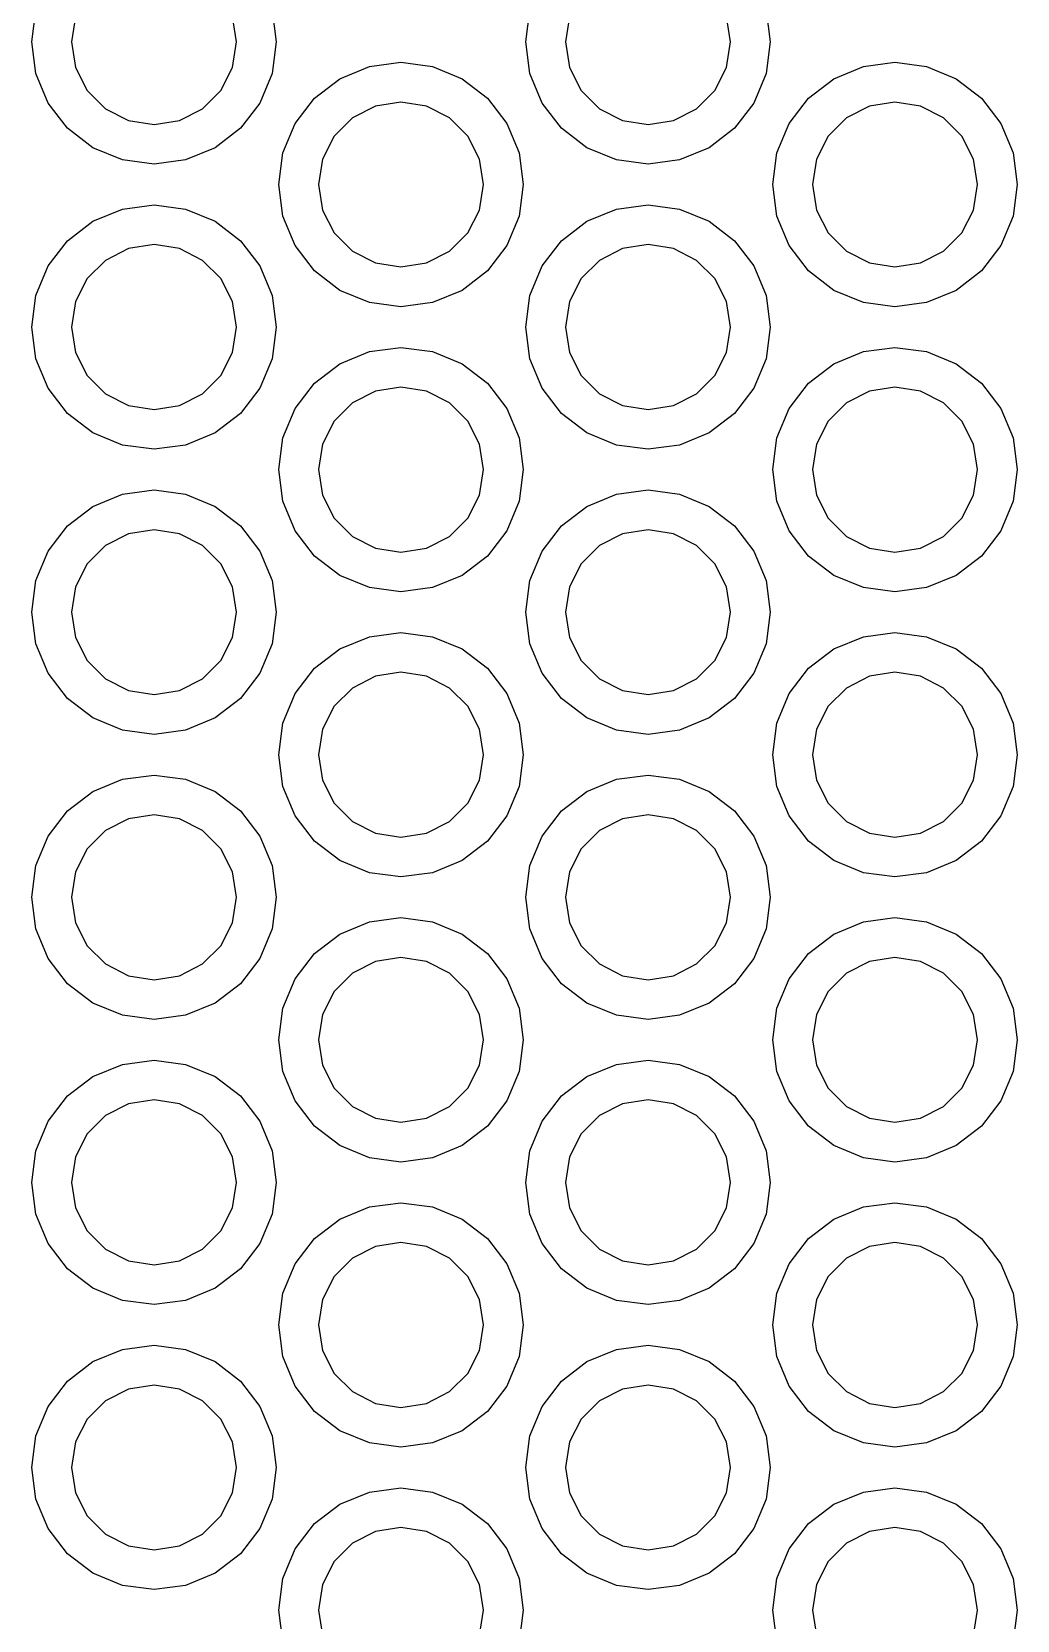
# Model space of a CAD drawing. Extents: x 0 to 6.5, y -7.51 to 0.
# Drawn here: x 1.5557 to 1.7461, y -4.5264 to -4.2193 of the extents above; entities that cross this region are included whole.
import ezdxf

# ---------------------------------------------------------------- set-up
doc = ezdxf.new("R2010")
doc.units = 0
doc.header["$MEASUREMENT"] = 0
doc.layers.add('BLACK', color=7, linetype='CONTINUOUS')

msp = doc.modelspace()

# ---------------------------------------------------------------- linework, layer by layer
at = {"layer": 'BLACK', "linetype": 'CONTINUOUS'}
for p, q in [((1.5557, -4.22128), (1.5565, -4.21517)), ((1.60214, -4.21517), (1.60294, -4.22128)), ((1.65117, -4.22128), (1.65197, -4.21517)), ((1.69761, -4.21517), (1.69841, -4.22128)), ((1.56416, -4.21635), (1.56338, -4.22128)), ((1.59527, -4.22128), (1.59449, -4.21635)), ((1.65962, -4.21635), (1.65884, -4.22128)), ((1.69073, -4.22128), (1.68995, -4.21635)), ((1.5565, -4.22739), (1.5557, -4.22128)), ((1.56338, -4.22128), (1.56416, -4.22621)), ((1.59449, -4.22621), (1.59527, -4.22128)), ((1.60294, -4.22128), (1.60214, -4.22739)), ((1.65197, -4.22739), (1.65117, -4.22128)), ((1.65884, -4.22128), (1.65962, -4.22621)), ((1.68995, -4.22621), (1.69073, -4.22128)), ((1.69841, -4.22128), (1.69761, -4.22739)), ((1.62094, -4.22602), (1.62705, -4.22522)), ((1.62705, -4.22522), (1.63317, -4.22602)), ((1.71641, -4.22602), (1.72252, -4.22522)), ((1.72252, -4.22522), (1.72864, -4.22602)), ((1.55886, -4.23309), (1.5565, -4.22739)), ((1.56416, -4.22621), (1.56642, -4.23065)), ((1.59222, -4.23065), (1.59449, -4.22621)), ((1.60214, -4.22739), (1.59978, -4.23309)), ((1.61035, -4.23214), (1.61524, -4.22838)), ((1.61524, -4.22838), (1.62094, -4.22602)), ((1.63317, -4.22602), (1.63887, -4.22838)), ((1.63887, -4.22838), (1.64376, -4.23214)), ((1.65433, -4.23309), (1.65197, -4.22739)), ((1.65962, -4.22621), (1.66189, -4.23065)), ((1.68769, -4.23065), (1.68995, -4.22621)), ((1.69761, -4.22739), (1.69525, -4.23309)), ((1.70582, -4.23214), (1.71071, -4.22838)), ((1.71071, -4.22838), (1.71641, -4.22602)), ((1.72864, -4.22602), (1.73433, -4.22838)), ((1.73433, -4.22838), (1.73923, -4.23214)), ((1.56642, -4.23065), (1.56995, -4.23418)), ((1.58869, -4.23418), (1.59222, -4.23065)), ((1.66189, -4.23065), (1.66542, -4.23418)), ((1.68416, -4.23418), (1.68769, -4.23065)), ((1.56262, -4.23798), (1.55886, -4.23309)), ((1.56995, -4.23418), (1.57439, -4.23644)), ((1.58425, -4.23644), (1.58869, -4.23418)), ((1.59978, -4.23309), (1.59602, -4.23798)), ((1.6066, -4.23703), (1.61035, -4.23214)), ((1.62213, -4.23368), (1.61768, -4.23594)), ((1.62705, -4.2329), (1.62213, -4.23368)), ((1.63198, -4.23368), (1.62705, -4.2329)), ((1.63643, -4.23594), (1.63198, -4.23368)), ((1.64376, -4.23214), (1.64751, -4.23703)), ((1.65809, -4.23798), (1.65433, -4.23309)), ((1.66542, -4.23418), (1.66986, -4.23644)), ((1.67972, -4.23644), (1.68416, -4.23418)), ((1.69525, -4.23309), (1.69149, -4.23798)), ((1.70206, -4.23703), (1.70582, -4.23214)), ((1.7176, -4.23368), (1.71315, -4.23594)), ((1.72252, -4.2329), (1.7176, -4.23368)), ((1.72745, -4.23368), (1.72252, -4.2329)), ((1.73189, -4.23594), (1.72745, -4.23368)), ((1.73923, -4.23214), (1.74298, -4.23703)), ((1.57439, -4.23644), (1.57932, -4.23722)), ((1.57932, -4.23722), (1.58425, -4.23644)), ((1.60424, -4.24273), (1.6066, -4.23703)), ((1.61768, -4.23594), (1.61416, -4.23947)), ((1.63995, -4.23947), (1.63643, -4.23594)), ((1.64751, -4.23703), (1.64987, -4.24273)), ((1.66986, -4.23644), (1.67479, -4.23722)), ((1.67479, -4.23722), (1.67972, -4.23644)), ((1.69971, -4.24273), (1.70206, -4.23703)), ((1.71315, -4.23594), (1.70962, -4.23947)), ((1.73542, -4.23947), (1.73189, -4.23594)), ((1.74298, -4.23703), (1.74534, -4.24273)), ((1.56751, -4.24174), (1.56262, -4.23798)), ((1.59602, -4.23798), (1.59113, -4.24174)), ((1.61416, -4.23947), (1.61189, -4.24391)), ((1.64222, -4.24391), (1.63995, -4.23947)), ((1.66298, -4.24174), (1.65809, -4.23798)), ((1.69149, -4.23798), (1.6866, -4.24174)), ((1.70962, -4.23947), (1.70736, -4.24391)), ((1.73769, -4.24391), (1.73542, -4.23947)), ((1.57321, -4.2441), (1.56751, -4.24174)), ((1.59113, -4.24174), (1.58543, -4.2441)), ((1.60343, -4.24884), (1.60424, -4.24273)), ((1.61189, -4.24391), (1.61111, -4.24884)), ((1.643, -4.24884), (1.64222, -4.24391)), ((1.64987, -4.24273), (1.65068, -4.24884)), ((1.66867, -4.2441), (1.66298, -4.24174)), ((1.6866, -4.24174), (1.6809, -4.2441)), ((1.6989, -4.24884), (1.69971, -4.24273)), ((1.70736, -4.24391), (1.70658, -4.24884)), ((1.73847, -4.24884), (1.73769, -4.24391)), ((1.74534, -4.24273), (1.74614, -4.24884)), ((1.57932, -4.2449), (1.57321, -4.2441)), ((1.58543, -4.2441), (1.57932, -4.2449)), ((1.67479, -4.2449), (1.66867, -4.2441)), ((1.6809, -4.2441), (1.67479, -4.2449)), ((1.60424, -4.25495), (1.60343, -4.24884)), ((1.61111, -4.24884), (1.61189, -4.25377)), ((1.64222, -4.25377), (1.643, -4.24884)), ((1.65068, -4.24884), (1.64987, -4.25495)), ((1.69971, -4.25495), (1.6989, -4.24884)), ((1.70658, -4.24884), (1.70736, -4.25377)), ((1.73769, -4.25377), (1.73847, -4.24884)), ((1.74614, -4.24884), (1.74534, -4.25495)), ((1.57321, -4.25358), (1.57932, -4.25278)), ((1.57932, -4.25278), (1.58543, -4.25358)), ((1.66867, -4.25358), (1.67479, -4.25278)), ((1.67479, -4.25278), (1.6809, -4.25358)), ((1.56262, -4.2597), (1.56751, -4.25594)), ((1.56751, -4.25594), (1.57321, -4.25358)), ((1.58543, -4.25358), (1.59113, -4.25594)), ((1.59113, -4.25594), (1.59602, -4.2597)), ((1.6066, -4.26065), (1.60424, -4.25495)), ((1.61189, -4.25377), (1.61416, -4.25821)), ((1.63995, -4.25821), (1.64222, -4.25377)), ((1.64987, -4.25495), (1.64751, -4.26065)), ((1.65809, -4.2597), (1.66298, -4.25594)), ((1.66298, -4.25594), (1.66867, -4.25358)), ((1.6809, -4.25358), (1.6866, -4.25594)), ((1.6866, -4.25594), (1.69149, -4.2597)), ((1.70206, -4.26065), (1.69971, -4.25495)), ((1.70736, -4.25377), (1.70962, -4.25821)), ((1.73542, -4.25821), (1.73769, -4.25377)), ((1.74534, -4.25495), (1.74298, -4.26065)), ((1.61416, -4.25821), (1.61768, -4.26174)), ((1.63643, -4.26174), (1.63995, -4.25821)), ((1.70962, -4.25821), (1.71315, -4.26174)), ((1.73189, -4.26174), (1.73542, -4.25821)), ((1.55886, -4.26459), (1.56262, -4.2597)), ((1.57439, -4.26123), (1.56995, -4.2635)), ((1.57932, -4.26045), (1.57439, -4.26123)), ((1.58425, -4.26123), (1.57932, -4.26045)), ((1.58869, -4.2635), (1.58425, -4.26123)), ((1.59602, -4.2597), (1.59978, -4.26459)), ((1.61035, -4.26554), (1.6066, -4.26065)), ((1.61768, -4.26174), (1.62213, -4.264)), ((1.63198, -4.264), (1.63643, -4.26174)), ((1.64751, -4.26065), (1.64376, -4.26554)), ((1.65433, -4.26459), (1.65809, -4.2597)), ((1.66986, -4.26123), (1.66542, -4.2635)), ((1.67479, -4.26045), (1.66986, -4.26123)), ((1.67972, -4.26123), (1.67479, -4.26045)), ((1.68416, -4.2635), (1.67972, -4.26123)), ((1.69149, -4.2597), (1.69525, -4.26459)), ((1.70582, -4.26554), (1.70206, -4.26065)), ((1.71315, -4.26174), (1.7176, -4.264)), ((1.72745, -4.264), (1.73189, -4.26174)), ((1.74298, -4.26065), (1.73923, -4.26554)), ((1.5565, -4.27028), (1.55886, -4.26459)), ((1.56995, -4.2635), (1.56642, -4.26703)), ((1.59222, -4.26703), (1.58869, -4.2635)), ((1.59978, -4.26459), (1.60214, -4.27028)), ((1.62213, -4.264), (1.62705, -4.26478)), ((1.62705, -4.26478), (1.63198, -4.264)), ((1.65197, -4.27028), (1.65433, -4.26459)), ((1.66542, -4.2635), (1.66189, -4.26703)), ((1.68769, -4.26703), (1.68416, -4.2635)), ((1.69525, -4.26459), (1.69761, -4.27028)), ((1.7176, -4.264), (1.72252, -4.26478)), ((1.72252, -4.26478), (1.72745, -4.264)), ((1.56642, -4.26703), (1.56416, -4.27147)), ((1.59449, -4.27147), (1.59222, -4.26703)), ((1.61524, -4.2693), (1.61035, -4.26554)), ((1.64376, -4.26554), (1.63887, -4.2693)), ((1.66189, -4.26703), (1.65962, -4.27147)), ((1.68995, -4.27147), (1.68769, -4.26703)), ((1.71071, -4.2693), (1.70582, -4.26554)), ((1.73923, -4.26554), (1.73433, -4.2693)), ((1.5557, -4.2764), (1.5565, -4.27028)), ((1.56416, -4.27147), (1.56338, -4.2764)), ((1.59527, -4.2764), (1.59449, -4.27147)), ((1.60214, -4.27028), (1.60294, -4.2764)), ((1.62094, -4.27166), (1.61524, -4.2693)), ((1.63887, -4.2693), (1.63317, -4.27166)), ((1.65117, -4.2764), (1.65197, -4.27028)), ((1.65962, -4.27147), (1.65884, -4.2764)), ((1.69073, -4.2764), (1.68995, -4.27147)), ((1.69761, -4.27028), (1.69841, -4.2764)), ((1.71641, -4.27166), (1.71071, -4.2693)), ((1.73433, -4.2693), (1.72864, -4.27166)), ((1.62705, -4.27246), (1.62094, -4.27166)), ((1.63317, -4.27166), (1.62705, -4.27246)), ((1.72252, -4.27246), (1.71641, -4.27166)), ((1.72864, -4.27166), (1.72252, -4.27246)), ((1.5565, -4.28251), (1.5557, -4.2764)), ((1.56338, -4.2764), (1.56416, -4.28133)), ((1.59449, -4.28133), (1.59527, -4.2764)), ((1.60294, -4.2764), (1.60214, -4.28251)), ((1.65197, -4.28251), (1.65117, -4.2764)), ((1.65884, -4.2764), (1.65962, -4.28133)), ((1.68995, -4.28133), (1.69073, -4.2764)), ((1.69841, -4.2764), (1.69761, -4.28251)), ((1.62094, -4.28114), (1.62705, -4.28034)), ((1.62705, -4.28034), (1.63317, -4.28114)), ((1.71641, -4.28114), (1.72252, -4.28034)), ((1.72252, -4.28034), (1.72864, -4.28114)), ((1.55886, -4.28821), (1.5565, -4.28251)), ((1.56416, -4.28133), (1.56642, -4.28577)), ((1.59222, -4.28577), (1.59449, -4.28133)), ((1.60214, -4.28251), (1.59978, -4.28821)), ((1.61035, -4.28725), (1.61524, -4.2835)), ((1.61524, -4.2835), (1.62094, -4.28114)), ((1.63317, -4.28114), (1.63887, -4.2835)), ((1.63887, -4.2835), (1.64376, -4.28725)), ((1.65433, -4.28821), (1.65197, -4.28251)), ((1.65962, -4.28133), (1.66189, -4.28577)), ((1.68769, -4.28577), (1.68995, -4.28133)), ((1.69761, -4.28251), (1.69525, -4.28821)), ((1.70582, -4.28725), (1.71071, -4.2835)), ((1.71071, -4.2835), (1.71641, -4.28114)), ((1.72864, -4.28114), (1.73433, -4.2835)), ((1.73433, -4.2835), (1.73923, -4.28725)), ((1.56642, -4.28577), (1.56995, -4.2893)), ((1.58869, -4.2893), (1.59222, -4.28577)), ((1.66189, -4.28577), (1.66542, -4.2893)), ((1.68416, -4.2893), (1.68769, -4.28577)), ((1.56262, -4.2931), (1.55886, -4.28821)), ((1.56995, -4.2893), (1.57439, -4.29156)), ((1.58425, -4.29156), (1.58869, -4.2893)), ((1.59978, -4.28821), (1.59602, -4.2931)), ((1.6066, -4.29215), (1.61035, -4.28725)), ((1.62213, -4.28879), (1.61768, -4.29106)), ((1.62705, -4.28801), (1.62213, -4.28879)), ((1.63198, -4.28879), (1.62705, -4.28801)), ((1.63643, -4.29106), (1.63198, -4.28879)), ((1.64376, -4.28725), (1.64751, -4.29215)), ((1.65809, -4.2931), (1.65433, -4.28821)), ((1.66542, -4.2893), (1.66986, -4.29156)), ((1.67972, -4.29156), (1.68416, -4.2893)), ((1.69525, -4.28821), (1.69149, -4.2931)), ((1.70206, -4.29215), (1.70582, -4.28725)), ((1.7176, -4.28879), (1.71315, -4.29106)), ((1.72252, -4.28801), (1.7176, -4.28879)), ((1.72745, -4.28879), (1.72252, -4.28801)), ((1.73189, -4.29106), (1.72745, -4.28879)), ((1.73923, -4.28725), (1.74298, -4.29215)), ((1.57439, -4.29156), (1.57932, -4.29234)), ((1.57932, -4.29234), (1.58425, -4.29156)), ((1.60424, -4.29784), (1.6066, -4.29215)), ((1.61768, -4.29106), (1.61416, -4.29459)), ((1.63995, -4.29459), (1.63643, -4.29106)), ((1.64751, -4.29215), (1.64987, -4.29784)), ((1.66986, -4.29156), (1.67479, -4.29234)), ((1.67479, -4.29234), (1.67972, -4.29156)), ((1.69971, -4.29784), (1.70206, -4.29215)), ((1.71315, -4.29106), (1.70962, -4.29459)), ((1.73542, -4.29459), (1.73189, -4.29106)), ((1.74298, -4.29215), (1.74534, -4.29784)), ((1.56751, -4.29686), (1.56262, -4.2931)), ((1.59602, -4.2931), (1.59113, -4.29686)), ((1.61416, -4.29459), (1.61189, -4.29903)), ((1.64222, -4.29903), (1.63995, -4.29459)), ((1.66298, -4.29686), (1.65809, -4.2931)), ((1.69149, -4.2931), (1.6866, -4.29686)), ((1.70962, -4.29459), (1.70736, -4.29903)), ((1.73769, -4.29903), (1.73542, -4.29459)), ((1.57321, -4.29922), (1.56751, -4.29686)), ((1.59113, -4.29686), (1.58543, -4.29922)), ((1.60343, -4.30396), (1.60424, -4.29784)), ((1.61189, -4.29903), (1.61111, -4.30396)), ((1.643, -4.30396), (1.64222, -4.29903)), ((1.64987, -4.29784), (1.65068, -4.30396)), ((1.66867, -4.29922), (1.66298, -4.29686)), ((1.6866, -4.29686), (1.6809, -4.29922)), ((1.6989, -4.30396), (1.69971, -4.29784)), ((1.70736, -4.29903), (1.70658, -4.30396)), ((1.73847, -4.30396), (1.73769, -4.29903)), ((1.74534, -4.29784), (1.74614, -4.30396)), ((1.57932, -4.30002), (1.57321, -4.29922)), ((1.58543, -4.29922), (1.57932, -4.30002)), ((1.67479, -4.30002), (1.66867, -4.29922)), ((1.6809, -4.29922), (1.67479, -4.30002)), ((1.60424, -4.31007), (1.60343, -4.30396)), ((1.61111, -4.30396), (1.61189, -4.30888)), ((1.64222, -4.30888), (1.643, -4.30396)), ((1.65068, -4.30396), (1.64987, -4.31007)), ((1.69971, -4.31007), (1.6989, -4.30396)), ((1.70658, -4.30396), (1.70736, -4.30888)), ((1.73769, -4.30888), (1.73847, -4.30396)), ((1.74614, -4.30396), (1.74534, -4.31007)), ((1.57321, -4.3087), (1.57932, -4.30789)), ((1.57932, -4.30789), (1.58543, -4.3087)), ((1.66867, -4.3087), (1.67479, -4.30789)), ((1.67479, -4.30789), (1.6809, -4.3087)), ((1.56262, -4.31481), (1.56751, -4.31106)), ((1.56751, -4.31106), (1.57321, -4.3087)), ((1.58543, -4.3087), (1.59113, -4.31106)), ((1.59113, -4.31106), (1.59602, -4.31481)), ((1.6066, -4.31577), (1.60424, -4.31007)), ((1.61189, -4.30888), (1.61416, -4.31333)), ((1.63995, -4.31333), (1.64222, -4.30888)), ((1.64987, -4.31007), (1.64751, -4.31577)), ((1.65809, -4.31481), (1.66298, -4.31106)), ((1.66298, -4.31106), (1.66867, -4.3087)), ((1.6809, -4.3087), (1.6866, -4.31106)), ((1.6866, -4.31106), (1.69149, -4.31481)), ((1.70206, -4.31577), (1.69971, -4.31007)), ((1.70736, -4.30888), (1.70962, -4.31333)), ((1.73542, -4.31333), (1.73769, -4.30888)), ((1.74534, -4.31007), (1.74298, -4.31577)), ((1.61416, -4.31333), (1.61768, -4.31686)), ((1.63643, -4.31686), (1.63995, -4.31333)), ((1.70962, -4.31333), (1.71315, -4.31686)), ((1.73189, -4.31686), (1.73542, -4.31333)), ((1.55886, -4.31971), (1.56262, -4.31481)), ((1.57439, -4.31635), (1.56995, -4.31862)), ((1.57932, -4.31557), (1.57439, -4.31635)), ((1.58425, -4.31635), (1.57932, -4.31557)), ((1.58869, -4.31862), (1.58425, -4.31635)), ((1.59602, -4.31481), (1.59978, -4.31971)), ((1.61035, -4.32066), (1.6066, -4.31577)), ((1.61768, -4.31686), (1.62213, -4.31912)), ((1.63198, -4.31912), (1.63643, -4.31686)), ((1.64751, -4.31577), (1.64376, -4.32066)), ((1.65433, -4.31971), (1.65809, -4.31481)), ((1.66986, -4.31635), (1.66542, -4.31862)), ((1.67479, -4.31557), (1.66986, -4.31635)), ((1.67972, -4.31635), (1.67479, -4.31557)), ((1.68416, -4.31862), (1.67972, -4.31635)), ((1.69149, -4.31481), (1.69525, -4.31971)), ((1.70582, -4.32066), (1.70206, -4.31577)), ((1.71315, -4.31686), (1.7176, -4.31912)), ((1.72745, -4.31912), (1.73189, -4.31686)), ((1.74298, -4.31577), (1.73923, -4.32066)), ((1.5565, -4.3254), (1.55886, -4.31971)), ((1.56995, -4.31862), (1.56642, -4.32215)), ((1.59222, -4.32215), (1.58869, -4.31862)), ((1.59978, -4.31971), (1.60214, -4.3254)), ((1.61524, -4.32442), (1.61035, -4.32066)), ((1.62213, -4.31912), (1.62705, -4.3199)), ((1.62705, -4.3199), (1.63198, -4.31912)), ((1.64376, -4.32066), (1.63887, -4.32442)), ((1.65197, -4.3254), (1.65433, -4.31971)), ((1.66542, -4.31862), (1.66189, -4.32215)), ((1.68769, -4.32215), (1.68416, -4.31862)), ((1.69525, -4.31971), (1.69761, -4.3254)), ((1.71071, -4.32442), (1.70582, -4.32066)), ((1.7176, -4.31912), (1.72252, -4.3199)), ((1.72252, -4.3199), (1.72745, -4.31912)), ((1.73923, -4.32066), (1.73433, -4.32442)), ((1.56642, -4.32215), (1.56416, -4.32659)), ((1.59449, -4.32659), (1.59222, -4.32215)), ((1.66189, -4.32215), (1.65962, -4.32659)), ((1.68995, -4.32659), (1.68769, -4.32215)), ((1.5557, -4.33152), (1.5565, -4.3254)), ((1.56416, -4.32659), (1.56338, -4.33152)), ((1.59527, -4.33152), (1.59449, -4.32659)), ((1.60214, -4.3254), (1.60294, -4.33152)), ((1.62094, -4.32677), (1.61524, -4.32442)), ((1.62705, -4.32758), (1.62094, -4.32677)), ((1.63317, -4.32677), (1.62705, -4.32758)), ((1.63887, -4.32442), (1.63317, -4.32677)), ((1.65117, -4.33152), (1.65197, -4.3254)), ((1.65962, -4.32659), (1.65884, -4.33152)), ((1.69073, -4.33152), (1.68995, -4.32659)), ((1.69761, -4.3254), (1.69841, -4.33152)), ((1.71641, -4.32677), (1.71071, -4.32442)), ((1.72252, -4.32758), (1.71641, -4.32677)), ((1.72864, -4.32677), (1.72252, -4.32758)), ((1.73433, -4.32442), (1.72864, -4.32677)), ((1.5565, -4.33763), (1.5557, -4.33152)), ((1.56338, -4.33152), (1.56416, -4.33644)), ((1.59449, -4.33644), (1.59527, -4.33152)), ((1.60294, -4.33152), (1.60214, -4.33763)), ((1.65197, -4.33763), (1.65117, -4.33152)), ((1.65884, -4.33152), (1.65962, -4.33644)), ((1.68995, -4.33644), (1.69073, -4.33152)), ((1.69841, -4.33152), (1.69761, -4.33763)), ((1.62094, -4.33626), (1.62705, -4.33545)), ((1.62705, -4.33545), (1.63317, -4.33626)), ((1.71641, -4.33626), (1.72252, -4.33545)), ((1.72252, -4.33545), (1.72864, -4.33626)), ((1.55886, -4.34333), (1.5565, -4.33763)), ((1.56416, -4.33644), (1.56642, -4.34089)), ((1.59222, -4.34089), (1.59449, -4.33644)), ((1.60214, -4.33763), (1.59978, -4.34333)), ((1.61035, -4.34237), (1.61524, -4.33862)), ((1.61524, -4.33862), (1.62094, -4.33626)), ((1.63317, -4.33626), (1.63887, -4.33862)), ((1.63887, -4.33862), (1.64376, -4.34237)), ((1.65433, -4.34333), (1.65197, -4.33763)), ((1.65962, -4.33644), (1.66189, -4.34089)), ((1.68769, -4.34089), (1.68995, -4.33644)), ((1.69761, -4.33763), (1.69525, -4.34333)), ((1.70582, -4.34237), (1.71071, -4.33862)), ((1.71071, -4.33862), (1.71641, -4.33626)), ((1.72864, -4.33626), (1.73433, -4.33862)), ((1.73433, -4.33862), (1.73923, -4.34237)), ((1.56642, -4.34089), (1.56995, -4.34442)), ((1.58869, -4.34442), (1.59222, -4.34089)), ((1.66189, -4.34089), (1.66542, -4.34442)), ((1.68416, -4.34442), (1.68769, -4.34089)), ((1.56262, -4.34822), (1.55886, -4.34333)), ((1.56995, -4.34442), (1.57439, -4.34668)), ((1.58425, -4.34668), (1.58869, -4.34442)), ((1.59978, -4.34333), (1.59602, -4.34822)), ((1.6066, -4.34726), (1.61035, -4.34237)), ((1.62213, -4.34391), (1.61768, -4.34618)), ((1.62705, -4.34313), (1.62213, -4.34391)), ((1.63198, -4.34391), (1.62705, -4.34313)), ((1.63643, -4.34618), (1.63198, -4.34391)), ((1.64376, -4.34237), (1.64751, -4.34726)), ((1.65809, -4.34822), (1.65433, -4.34333)), ((1.66542, -4.34442), (1.66986, -4.34668)), ((1.67972, -4.34668), (1.68416, -4.34442)), ((1.69525, -4.34333), (1.69149, -4.34822)), ((1.70206, -4.34726), (1.70582, -4.34237)), ((1.7176, -4.34391), (1.71315, -4.34618)), ((1.72252, -4.34313), (1.7176, -4.34391)), ((1.72745, -4.34391), (1.72252, -4.34313)), ((1.73189, -4.34618), (1.72745, -4.34391)), ((1.73923, -4.34237), (1.74298, -4.34726)), ((1.56751, -4.35197), (1.56262, -4.34822)), ((1.57439, -4.34668), (1.57932, -4.34746)), ((1.57932, -4.34746), (1.58425, -4.34668)), ((1.59602, -4.34822), (1.59113, -4.35197)), ((1.60424, -4.35296), (1.6066, -4.34726)), ((1.61768, -4.34618), (1.61416, -4.3497)), ((1.63995, -4.3497), (1.63643, -4.34618)), ((1.64751, -4.34726), (1.64987, -4.35296)), ((1.66298, -4.35197), (1.65809, -4.34822)), ((1.66986, -4.34668), (1.67479, -4.34746)), ((1.67479, -4.34746), (1.67972, -4.34668)), ((1.69149, -4.34822), (1.6866, -4.35197)), ((1.69971, -4.35296), (1.70206, -4.34726)), ((1.71315, -4.34618), (1.70962, -4.3497)), ((1.73542, -4.3497), (1.73189, -4.34618)), ((1.74298, -4.34726), (1.74534, -4.35296)), ((1.61416, -4.3497), (1.61189, -4.35415)), ((1.64222, -4.35415), (1.63995, -4.3497)), ((1.70962, -4.3497), (1.70736, -4.35415)), ((1.73769, -4.35415), (1.73542, -4.3497)), ((1.57321, -4.35433), (1.56751, -4.35197)), ((1.57932, -4.35514), (1.57321, -4.35433)), ((1.58543, -4.35433), (1.57932, -4.35514)), ((1.59113, -4.35197), (1.58543, -4.35433)), ((1.60343, -4.35908), (1.60424, -4.35296)), ((1.61189, -4.35415), (1.61111, -4.35908)), ((1.643, -4.35908), (1.64222, -4.35415)), ((1.64987, -4.35296), (1.65068, -4.35908)), ((1.66867, -4.35433), (1.66298, -4.35197)), ((1.67479, -4.35514), (1.66867, -4.35433)), ((1.6809, -4.35433), (1.67479, -4.35514)), ((1.6866, -4.35197), (1.6809, -4.35433)), ((1.6989, -4.35908), (1.69971, -4.35296)), ((1.70736, -4.35415), (1.70658, -4.35908)), ((1.73847, -4.35908), (1.73769, -4.35415)), ((1.74534, -4.35296), (1.74614, -4.35908)), ((1.60424, -4.36519), (1.60343, -4.35908)), ((1.61111, -4.35908), (1.61189, -4.364)), ((1.64222, -4.364), (1.643, -4.35908)), ((1.65068, -4.35908), (1.64987, -4.36519)), ((1.69971, -4.36519), (1.6989, -4.35908)), ((1.70658, -4.35908), (1.70736, -4.364)), ((1.73769, -4.364), (1.73847, -4.35908)), ((1.74614, -4.35908), (1.74534, -4.36519)), ((1.57321, -4.36382), (1.57932, -4.36301)), ((1.57932, -4.36301), (1.58543, -4.36382)), ((1.66867, -4.36382), (1.67479, -4.36301)), ((1.67479, -4.36301), (1.6809, -4.36382)), ((1.56262, -4.36993), (1.56751, -4.36618)), ((1.56751, -4.36618), (1.57321, -4.36382)), ((1.58543, -4.36382), (1.59113, -4.36618)), ((1.59113, -4.36618), (1.59602, -4.36993)), ((1.6066, -4.37089), (1.60424, -4.36519)), ((1.61189, -4.364), (1.61416, -4.36845)), ((1.63995, -4.36845), (1.64222, -4.364)), ((1.64987, -4.36519), (1.64751, -4.37089)), ((1.65809, -4.36993), (1.66298, -4.36618)), ((1.66298, -4.36618), (1.66867, -4.36382)), ((1.6809, -4.36382), (1.6866, -4.36618)), ((1.6866, -4.36618), (1.69149, -4.36993)), ((1.70206, -4.37089), (1.69971, -4.36519)), ((1.70736, -4.364), (1.70962, -4.36845)), ((1.73542, -4.36845), (1.73769, -4.364)), ((1.74534, -4.36519), (1.74298, -4.37089)), ((1.61416, -4.36845), (1.61768, -4.37198)), ((1.63643, -4.37198), (1.63995, -4.36845)), ((1.70962, -4.36845), (1.71315, -4.37198)), ((1.73189, -4.37198), (1.73542, -4.36845)), ((1.55886, -4.37482), (1.56262, -4.36993)), ((1.57439, -4.37147), (1.56995, -4.37374)), ((1.57932, -4.37069), (1.57439, -4.37147)), ((1.58425, -4.37147), (1.57932, -4.37069)), ((1.58869, -4.37374), (1.58425, -4.37147)), ((1.59602, -4.36993), (1.59978, -4.37482)), ((1.61035, -4.37578), (1.6066, -4.37089)), ((1.61768, -4.37198), (1.62213, -4.37424)), ((1.63198, -4.37424), (1.63643, -4.37198)), ((1.64751, -4.37089), (1.64376, -4.37578)), ((1.65433, -4.37482), (1.65809, -4.36993)), ((1.66986, -4.37147), (1.66542, -4.37374)), ((1.67479, -4.37069), (1.66986, -4.37147)), ((1.67972, -4.37147), (1.67479, -4.37069)), ((1.68416, -4.37374), (1.67972, -4.37147)), ((1.69149, -4.36993), (1.69525, -4.37482)), ((1.70582, -4.37578), (1.70206, -4.37089)), ((1.71315, -4.37198), (1.7176, -4.37424)), ((1.72745, -4.37424), (1.73189, -4.37198)), ((1.74298, -4.37089), (1.73923, -4.37578)), ((1.5565, -4.38052), (1.55886, -4.37482)), ((1.56995, -4.37374), (1.56642, -4.37726)), ((1.59222, -4.37726), (1.58869, -4.37374)), ((1.59978, -4.37482), (1.60214, -4.38052)), ((1.61524, -4.37953), (1.61035, -4.37578)), ((1.62213, -4.37424), (1.62705, -4.37502)), ((1.62705, -4.37502), (1.63198, -4.37424)), ((1.64376, -4.37578), (1.63887, -4.37953)), ((1.65197, -4.38052), (1.65433, -4.37482)), ((1.66542, -4.37374), (1.66189, -4.37726)), ((1.68769, -4.37726), (1.68416, -4.37374)), ((1.69525, -4.37482), (1.69761, -4.38052)), ((1.71071, -4.37953), (1.70582, -4.37578)), ((1.7176, -4.37424), (1.72252, -4.37502)), ((1.72252, -4.37502), (1.72745, -4.37424)), ((1.73923, -4.37578), (1.73433, -4.37953)), ((1.56642, -4.37726), (1.56416, -4.38171)), ((1.59449, -4.38171), (1.59222, -4.37726)), ((1.66189, -4.37726), (1.65962, -4.38171)), ((1.68995, -4.38171), (1.68769, -4.37726)), ((1.5557, -4.38664), (1.5565, -4.38052)), ((1.56416, -4.38171), (1.56338, -4.38664)), ((1.59527, -4.38664), (1.59449, -4.38171)), ((1.60214, -4.38052), (1.60294, -4.38664)), ((1.62094, -4.38189), (1.61524, -4.37953)), ((1.62705, -4.3827), (1.62094, -4.38189)), ((1.63317, -4.38189), (1.62705, -4.3827)), ((1.63887, -4.37953), (1.63317, -4.38189)), ((1.65117, -4.38664), (1.65197, -4.38052)), ((1.65962, -4.38171), (1.65884, -4.38664)), ((1.69073, -4.38664), (1.68995, -4.38171)), ((1.69761, -4.38052), (1.69841, -4.38664)), ((1.71641, -4.38189), (1.71071, -4.37953)), ((1.72252, -4.3827), (1.71641, -4.38189)), ((1.72864, -4.38189), (1.72252, -4.3827)), ((1.73433, -4.37953), (1.72864, -4.38189)), ((1.5565, -4.39275), (1.5557, -4.38664)), ((1.56338, -4.38664), (1.56416, -4.39156)), ((1.59449, -4.39156), (1.59527, -4.38664)), ((1.60294, -4.38664), (1.60214, -4.39275)), ((1.65197, -4.39275), (1.65117, -4.38664)), ((1.65884, -4.38664), (1.65962, -4.39156)), ((1.68995, -4.39156), (1.69073, -4.38664)), ((1.69841, -4.38664), (1.69761, -4.39275)), ((1.62094, -4.39138), (1.62705, -4.39057)), ((1.62705, -4.39057), (1.63317, -4.39138)), ((1.71641, -4.39138), (1.72252, -4.39057)), ((1.72252, -4.39057), (1.72864, -4.39138)), ((1.55886, -4.39845), (1.5565, -4.39275)), ((1.56416, -4.39156), (1.56642, -4.39601)), ((1.59222, -4.39601), (1.59449, -4.39156)), ((1.60214, -4.39275), (1.59978, -4.39845)), ((1.61035, -4.39749), (1.61524, -4.39374)), ((1.61524, -4.39374), (1.62094, -4.39138)), ((1.63317, -4.39138), (1.63887, -4.39374)), ((1.63887, -4.39374), (1.64376, -4.39749)), ((1.65433, -4.39845), (1.65197, -4.39275)), ((1.65962, -4.39156), (1.66189, -4.39601)), ((1.68769, -4.39601), (1.68995, -4.39156)), ((1.69761, -4.39275), (1.69525, -4.39845)), ((1.70582, -4.39749), (1.71071, -4.39374)), ((1.71071, -4.39374), (1.71641, -4.39138)), ((1.72864, -4.39138), (1.73433, -4.39374)), ((1.73433, -4.39374), (1.73923, -4.39749)), ((1.56642, -4.39601), (1.56995, -4.39953)), ((1.58869, -4.39953), (1.59222, -4.39601)), ((1.66189, -4.39601), (1.66542, -4.39953)), ((1.68416, -4.39953), (1.68769, -4.39601)), ((1.56262, -4.40334), (1.55886, -4.39845)), ((1.56995, -4.39953), (1.57439, -4.4018)), ((1.58425, -4.4018), (1.58869, -4.39953)), ((1.59978, -4.39845), (1.59602, -4.40334)), ((1.6066, -4.40238), (1.61035, -4.39749)), ((1.62213, -4.39903), (1.61768, -4.40129)), ((1.62705, -4.39825), (1.62213, -4.39903)), ((1.63198, -4.39903), (1.62705, -4.39825)), ((1.63643, -4.40129), (1.63198, -4.39903)), ((1.64376, -4.39749), (1.64751, -4.40238)), ((1.65809, -4.40334), (1.65433, -4.39845)), ((1.66542, -4.39953), (1.66986, -4.4018)), ((1.67972, -4.4018), (1.68416, -4.39953)), ((1.69525, -4.39845), (1.69149, -4.40334)), ((1.70206, -4.40238), (1.70582, -4.39749)), ((1.7176, -4.39903), (1.71315, -4.40129)), ((1.72252, -4.39825), (1.7176, -4.39903)), ((1.72745, -4.39903), (1.72252, -4.39825)), ((1.73189, -4.40129), (1.72745, -4.39903)), ((1.73923, -4.39749), (1.74298, -4.40238)), ((1.56751, -4.40709), (1.56262, -4.40334)), ((1.57439, -4.4018), (1.57932, -4.40258)), ((1.57932, -4.40258), (1.58425, -4.4018)), ((1.59602, -4.40334), (1.59113, -4.40709)), ((1.60424, -4.40808), (1.6066, -4.40238)), ((1.61768, -4.40129), (1.61416, -4.40482)), ((1.63995, -4.40482), (1.63643, -4.40129)), ((1.64751, -4.40238), (1.64987, -4.40808)), ((1.66298, -4.40709), (1.65809, -4.40334)), ((1.66986, -4.4018), (1.67479, -4.40258)), ((1.67479, -4.40258), (1.67972, -4.4018)), ((1.69149, -4.40334), (1.6866, -4.40709)), ((1.69971, -4.40808), (1.70206, -4.40238)), ((1.71315, -4.40129), (1.70962, -4.40482)), ((1.73542, -4.40482), (1.73189, -4.40129)), ((1.74298, -4.40238), (1.74534, -4.40808)), ((1.61416, -4.40482), (1.61189, -4.40927)), ((1.64222, -4.40927), (1.63995, -4.40482)), ((1.70962, -4.40482), (1.70736, -4.40927)), ((1.73769, -4.40927), (1.73542, -4.40482)), ((1.57321, -4.40945), (1.56751, -4.40709)), ((1.57932, -4.41026), (1.57321, -4.40945)), ((1.58543, -4.40945), (1.57932, -4.41026)), ((1.59113, -4.40709), (1.58543, -4.40945)), ((1.60343, -4.41419), (1.60424, -4.40808)), ((1.61189, -4.40927), (1.61111, -4.41419)), ((1.643, -4.41419), (1.64222, -4.40927)), ((1.64987, -4.40808), (1.65068, -4.41419)), ((1.66867, -4.40945), (1.66298, -4.40709)), ((1.67479, -4.41026), (1.66867, -4.40945)), ((1.6809, -4.40945), (1.67479, -4.41026)), ((1.6866, -4.40709), (1.6809, -4.40945)), ((1.6989, -4.41419), (1.69971, -4.40808)), ((1.70736, -4.40927), (1.70658, -4.41419)), ((1.73847, -4.41419), (1.73769, -4.40927)), ((1.74534, -4.40808), (1.74614, -4.41419)), ((1.60424, -4.42031), (1.60343, -4.41419)), ((1.61111, -4.41419), (1.61189, -4.41912)), ((1.64222, -4.41912), (1.643, -4.41419)), ((1.65068, -4.41419), (1.64987, -4.42031)), ((1.69971, -4.42031), (1.6989, -4.41419)), ((1.70658, -4.41419), (1.70736, -4.41912)), ((1.73769, -4.41912), (1.73847, -4.41419)), ((1.74614, -4.41419), (1.74534, -4.42031)), ((1.56751, -4.4213), (1.57321, -4.41894)), ((1.57321, -4.41894), (1.57932, -4.41813)), ((1.57932, -4.41813), (1.58543, -4.41894)), ((1.58543, -4.41894), (1.59113, -4.4213)), ((1.66298, -4.4213), (1.66867, -4.41894)), ((1.66867, -4.41894), (1.67479, -4.41813)), ((1.67479, -4.41813), (1.6809, -4.41894)), ((1.6809, -4.41894), (1.6866, -4.4213)), ((1.56262, -4.42505), (1.56751, -4.4213)), ((1.59113, -4.4213), (1.59602, -4.42505)), ((1.6066, -4.42601), (1.60424, -4.42031)), ((1.61189, -4.41912), (1.61416, -4.42357)), ((1.63995, -4.42357), (1.64222, -4.41912)), ((1.64987, -4.42031), (1.64751, -4.42601)), ((1.65809, -4.42505), (1.66298, -4.4213)), ((1.6866, -4.4213), (1.69149, -4.42505)), ((1.70206, -4.42601), (1.69971, -4.42031)), ((1.70736, -4.41912), (1.70962, -4.42357)), ((1.73542, -4.42357), (1.73769, -4.41912)), ((1.74534, -4.42031), (1.74298, -4.42601)), ((1.55886, -4.42994), (1.56262, -4.42505)), ((1.59602, -4.42505), (1.59978, -4.42994)), ((1.61416, -4.42357), (1.61768, -4.42709)), ((1.63643, -4.42709), (1.63995, -4.42357)), ((1.65433, -4.42994), (1.65809, -4.42505)), ((1.69149, -4.42505), (1.69525, -4.42994)), ((1.70962, -4.42357), (1.71315, -4.42709)), ((1.73189, -4.42709), (1.73542, -4.42357)), ((1.57439, -4.42659), (1.56995, -4.42885)), ((1.57932, -4.42581), (1.57439, -4.42659)), ((1.58425, -4.42659), (1.57932, -4.42581)), ((1.58869, -4.42885), (1.58425, -4.42659)), ((1.61035, -4.4309), (1.6066, -4.42601)), ((1.61768, -4.42709), (1.62213, -4.42936)), ((1.63198, -4.42936), (1.63643, -4.42709)), ((1.64751, -4.42601), (1.64376, -4.4309)), ((1.66986, -4.42659), (1.66542, -4.42885)), ((1.67479, -4.42581), (1.66986, -4.42659)), ((1.67972, -4.42659), (1.67479, -4.42581)), ((1.68416, -4.42885), (1.67972, -4.42659)), ((1.70582, -4.4309), (1.70206, -4.42601)), ((1.71315, -4.42709), (1.7176, -4.42936)), ((1.72745, -4.42936), (1.73189, -4.42709)), ((1.74298, -4.42601), (1.73923, -4.4309)), ((1.5565, -4.43564), (1.55886, -4.42994)), ((1.56995, -4.42885), (1.56642, -4.43238)), ((1.59222, -4.43238), (1.58869, -4.42885)), ((1.59978, -4.42994), (1.60214, -4.43564)), ((1.61524, -4.43465), (1.61035, -4.4309)), ((1.62213, -4.42936), (1.62705, -4.43014)), ((1.62705, -4.43014), (1.63198, -4.42936)), ((1.64376, -4.4309), (1.63887, -4.43465)), ((1.65197, -4.43564), (1.65433, -4.42994)), ((1.66542, -4.42885), (1.66189, -4.43238)), ((1.68769, -4.43238), (1.68416, -4.42885)), ((1.69525, -4.42994), (1.69761, -4.43564)), ((1.71071, -4.43465), (1.70582, -4.4309)), ((1.7176, -4.42936), (1.72252, -4.43014)), ((1.72252, -4.43014), (1.72745, -4.42936)), ((1.73923, -4.4309), (1.73433, -4.43465)), ((1.56642, -4.43238), (1.56416, -4.43683)), ((1.59449, -4.43683), (1.59222, -4.43238)), ((1.66189, -4.43238), (1.65962, -4.43683)), ((1.68995, -4.43683), (1.68769, -4.43238)), ((1.5557, -4.44175), (1.5565, -4.43564)), ((1.56416, -4.43683), (1.56338, -4.44175)), ((1.59527, -4.44175), (1.59449, -4.43683)), ((1.60214, -4.43564), (1.60294, -4.44175)), ((1.62094, -4.43701), (1.61524, -4.43465)), ((1.62705, -4.43782), (1.62094, -4.43701)), ((1.63317, -4.43701), (1.62705, -4.43782)), ((1.63887, -4.43465), (1.63317, -4.43701)), ((1.65117, -4.44175), (1.65197, -4.43564)), ((1.65962, -4.43683), (1.65884, -4.44175)), ((1.69073, -4.44175), (1.68995, -4.43683)), ((1.69761, -4.43564), (1.69841, -4.44175)), ((1.71641, -4.43701), (1.71071, -4.43465)), ((1.72252, -4.43782), (1.71641, -4.43701)), ((1.72864, -4.43701), (1.72252, -4.43782)), ((1.73433, -4.43465), (1.72864, -4.43701)), ((1.5565, -4.44787), (1.5557, -4.44175)), ((1.56338, -4.44175), (1.56416, -4.44668)), ((1.59449, -4.44668), (1.59527, -4.44175)), ((1.60294, -4.44175), (1.60214, -4.44787)), ((1.65197, -4.44787), (1.65117, -4.44175)), ((1.65884, -4.44175), (1.65962, -4.44668)), ((1.68995, -4.44668), (1.69073, -4.44175)), ((1.69841, -4.44175), (1.69761, -4.44787)), ((1.61524, -4.44885), (1.62094, -4.4465)), ((1.62094, -4.4465), (1.62705, -4.44569)), ((1.62705, -4.44569), (1.63317, -4.4465)), ((1.63317, -4.4465), (1.63887, -4.44885)), ((1.71071, -4.44885), (1.71641, -4.4465)), ((1.71641, -4.4465), (1.72252, -4.44569)), ((1.72252, -4.44569), (1.72864, -4.4465)), ((1.72864, -4.4465), (1.73433, -4.44885)), ((1.55886, -4.45356), (1.5565, -4.44787)), ((1.56416, -4.44668), (1.56642, -4.45112)), ((1.59222, -4.45112), (1.59449, -4.44668)), ((1.60214, -4.44787), (1.59978, -4.45356)), ((1.61035, -4.45261), (1.61524, -4.44885)), ((1.63887, -4.44885), (1.64376, -4.45261)), ((1.65433, -4.45356), (1.65197, -4.44787)), ((1.65962, -4.44668), (1.66189, -4.45112)), ((1.68769, -4.45112), (1.68995, -4.44668)), ((1.69761, -4.44787), (1.69525, -4.45356)), ((1.70582, -4.45261), (1.71071, -4.44885)), ((1.73433, -4.44885), (1.73923, -4.45261)), ((1.56642, -4.45112), (1.56995, -4.45465)), ((1.58869, -4.45465), (1.59222, -4.45112)), ((1.6066, -4.4575), (1.61035, -4.45261)), ((1.64376, -4.45261), (1.64751, -4.4575)), ((1.66189, -4.45112), (1.66542, -4.45465)), ((1.68416, -4.45465), (1.68769, -4.45112)), ((1.70206, -4.4575), (1.70582, -4.45261)), ((1.73923, -4.45261), (1.74298, -4.4575)), ((1.56262, -4.45846), (1.55886, -4.45356)), ((1.56995, -4.45465), (1.57439, -4.45692)), ((1.58425, -4.45692), (1.58869, -4.45465)), ((1.59978, -4.45356), (1.59602, -4.45846)), ((1.62213, -4.45415), (1.61768, -4.45641)), ((1.62705, -4.45337), (1.62213, -4.45415)), ((1.63198, -4.45415), (1.62705, -4.45337)), ((1.63643, -4.45641), (1.63198, -4.45415)), ((1.65809, -4.45846), (1.65433, -4.45356)), ((1.66542, -4.45465), (1.66986, -4.45692)), ((1.67972, -4.45692), (1.68416, -4.45465)), ((1.69525, -4.45356), (1.69149, -4.45846)), ((1.7176, -4.45415), (1.71315, -4.45641)), ((1.72252, -4.45337), (1.7176, -4.45415)), ((1.72745, -4.45415), (1.72252, -4.45337)), ((1.73189, -4.45641), (1.72745, -4.45415)), ((1.56751, -4.46221), (1.56262, -4.45846)), ((1.57439, -4.45692), (1.57932, -4.4577)), ((1.57932, -4.4577), (1.58425, -4.45692)), ((1.59602, -4.45846), (1.59113, -4.46221)), ((1.60424, -4.4632), (1.6066, -4.4575)), ((1.61768, -4.45641), (1.61416, -4.45994)), ((1.63995, -4.45994), (1.63643, -4.45641)), ((1.64751, -4.4575), (1.64987, -4.4632)), ((1.66298, -4.46221), (1.65809, -4.45846)), ((1.66986, -4.45692), (1.67479, -4.4577)), ((1.67479, -4.4577), (1.67972, -4.45692)), ((1.69149, -4.45846), (1.6866, -4.46221)), ((1.69971, -4.4632), (1.70206, -4.4575)), ((1.71315, -4.45641), (1.70962, -4.45994)), ((1.73542, -4.45994), (1.73189, -4.45641)), ((1.74298, -4.4575), (1.74534, -4.4632)), ((1.61416, -4.45994), (1.61189, -4.46439)), ((1.64222, -4.46439), (1.63995, -4.45994)), ((1.70962, -4.45994), (1.70736, -4.46439)), ((1.73769, -4.46439), (1.73542, -4.45994)), ((1.57321, -4.46457), (1.56751, -4.46221)), ((1.57932, -4.46538), (1.57321, -4.46457)), ((1.58543, -4.46457), (1.57932, -4.46538)), ((1.59113, -4.46221), (1.58543, -4.46457)), ((1.60343, -4.46931), (1.60424, -4.4632)), ((1.61189, -4.46439), (1.61111, -4.46931)), ((1.643, -4.46931), (1.64222, -4.46439)), ((1.64987, -4.4632), (1.65068, -4.46931)), ((1.66867, -4.46457), (1.66298, -4.46221)), ((1.67479, -4.46538), (1.66867, -4.46457)), ((1.6809, -4.46457), (1.67479, -4.46538)), ((1.6866, -4.46221), (1.6809, -4.46457)), ((1.6989, -4.46931), (1.69971, -4.4632)), ((1.70736, -4.46439), (1.70658, -4.46931)), ((1.73847, -4.46931), (1.73769, -4.46439)), ((1.74534, -4.4632), (1.74614, -4.46931)), ((1.60424, -4.47543), (1.60343, -4.46931)), ((1.61111, -4.46931), (1.61189, -4.47424)), ((1.64222, -4.47424), (1.643, -4.46931)), ((1.65068, -4.46931), (1.64987, -4.47543)), ((1.69971, -4.47543), (1.6989, -4.46931)), ((1.70658, -4.46931), (1.70736, -4.47424)), ((1.73769, -4.47424), (1.73847, -4.46931)), ((1.74614, -4.46931), (1.74534, -4.47543)), ((1.56751, -4.47641), (1.57321, -4.47405)), ((1.57321, -4.47405), (1.57932, -4.47325)), ((1.57932, -4.47325), (1.58543, -4.47405)), ((1.58543, -4.47405), (1.59113, -4.47641)), ((1.61189, -4.47424), (1.61416, -4.47868)), ((1.63995, -4.47868), (1.64222, -4.47424)), ((1.66298, -4.47641), (1.66867, -4.47405)), ((1.66867, -4.47405), (1.67479, -4.47325)), ((1.67479, -4.47325), (1.6809, -4.47405)), ((1.6809, -4.47405), (1.6866, -4.47641)), ((1.70736, -4.47424), (1.70962, -4.47868)), ((1.73542, -4.47868), (1.73769, -4.47424)), ((1.56262, -4.48017), (1.56751, -4.47641)), ((1.59113, -4.47641), (1.59602, -4.48017)), ((1.6066, -4.48112), (1.60424, -4.47543)), ((1.64987, -4.47543), (1.64751, -4.48112)), ((1.65809, -4.48017), (1.66298, -4.47641)), ((1.6866, -4.47641), (1.69149, -4.48017)), ((1.70206, -4.48112), (1.69971, -4.47543)), ((1.74534, -4.47543), (1.74298, -4.48112)), ((1.55886, -4.48506), (1.56262, -4.48017)), ((1.59602, -4.48017), (1.59978, -4.48506)), ((1.61416, -4.47868), (1.61768, -4.48221)), ((1.63643, -4.48221), (1.63995, -4.47868)), ((1.65433, -4.48506), (1.65809, -4.48017)), ((1.69149, -4.48017), (1.69525, -4.48506)), ((1.70962, -4.47868), (1.71315, -4.48221)), ((1.73189, -4.48221), (1.73542, -4.47868)), ((1.57439, -4.48171), (1.56995, -4.48397)), ((1.57932, -4.48093), (1.57439, -4.48171)), ((1.58425, -4.48171), (1.57932, -4.48093)), ((1.58869, -4.48397), (1.58425, -4.48171)), ((1.61035, -4.48602), (1.6066, -4.48112)), ((1.61768, -4.48221), (1.62213, -4.48448)), ((1.63198, -4.48448), (1.63643, -4.48221)), ((1.64751, -4.48112), (1.64376, -4.48602)), ((1.66986, -4.48171), (1.66542, -4.48397)), ((1.67479, -4.48093), (1.66986, -4.48171)), ((1.67972, -4.48171), (1.67479, -4.48093)), ((1.68416, -4.48397), (1.67972, -4.48171)), ((1.70582, -4.48602), (1.70206, -4.48112)), ((1.71315, -4.48221), (1.7176, -4.48448)), ((1.72745, -4.48448), (1.73189, -4.48221)), ((1.74298, -4.48112), (1.73923, -4.48602)), ((1.5565, -4.49076), (1.55886, -4.48506)), ((1.56995, -4.48397), (1.56642, -4.4875)), ((1.59222, -4.4875), (1.58869, -4.48397)), ((1.59978, -4.48506), (1.60214, -4.49076)), ((1.61524, -4.48977), (1.61035, -4.48602)), ((1.62213, -4.48448), (1.62705, -4.48526)), ((1.62705, -4.48526), (1.63198, -4.48448)), ((1.64376, -4.48602), (1.63887, -4.48977)), ((1.65197, -4.49076), (1.65433, -4.48506)), ((1.66542, -4.48397), (1.66189, -4.4875)), ((1.68769, -4.4875), (1.68416, -4.48397)), ((1.69525, -4.48506), (1.69761, -4.49076)), ((1.71071, -4.48977), (1.70582, -4.48602)), ((1.7176, -4.48448), (1.72252, -4.48526)), ((1.72252, -4.48526), (1.72745, -4.48448)), ((1.73923, -4.48602), (1.73433, -4.48977)), ((1.56642, -4.4875), (1.56416, -4.49194)), ((1.59449, -4.49194), (1.59222, -4.4875)), ((1.66189, -4.4875), (1.65962, -4.49194)), ((1.68995, -4.49194), (1.68769, -4.4875)), ((1.5557, -4.49687), (1.5565, -4.49076)), ((1.56416, -4.49194), (1.56338, -4.49687)), ((1.59527, -4.49687), (1.59449, -4.49194)), ((1.60214, -4.49076), (1.60294, -4.49687)), ((1.62094, -4.49213), (1.61524, -4.48977)), ((1.62705, -4.49293), (1.62094, -4.49213)), ((1.63317, -4.49213), (1.62705, -4.49293)), ((1.63887, -4.48977), (1.63317, -4.49213)), ((1.65117, -4.49687), (1.65197, -4.49076)), ((1.65962, -4.49194), (1.65884, -4.49687)), ((1.69073, -4.49687), (1.68995, -4.49194)), ((1.69761, -4.49076), (1.69841, -4.49687)), ((1.71641, -4.49213), (1.71071, -4.48977)), ((1.72252, -4.49293), (1.71641, -4.49213)), ((1.72864, -4.49213), (1.72252, -4.49293)), ((1.73433, -4.48977), (1.72864, -4.49213)), ((1.5565, -4.50299), (1.5557, -4.49687)), ((1.56338, -4.49687), (1.56416, -4.5018)), ((1.59449, -4.5018), (1.59527, -4.49687)), ((1.60294, -4.49687), (1.60214, -4.50299)), ((1.65197, -4.50299), (1.65117, -4.49687)), ((1.65884, -4.49687), (1.65962, -4.5018)), ((1.68995, -4.5018), (1.69073, -4.49687)), ((1.69841, -4.49687), (1.69761, -4.50299)), ((1.56416, -4.5018), (1.56642, -4.50624)), ((1.59222, -4.50624), (1.59449, -4.5018)), ((1.61524, -4.50397), (1.62094, -4.50161)), ((1.62094, -4.50161), (1.62705, -4.50081)), ((1.62705, -4.50081), (1.63317, -4.50161)), ((1.63317, -4.50161), (1.63887, -4.50397)), ((1.65962, -4.5018), (1.66189, -4.50624)), ((1.68769, -4.50624), (1.68995, -4.5018)), ((1.71071, -4.50397), (1.71641, -4.50161)), ((1.71641, -4.50161), (1.72252, -4.50081)), ((1.72252, -4.50081), (1.72864, -4.50161)), ((1.72864, -4.50161), (1.73433, -4.50397)), ((1.55886, -4.50868), (1.5565, -4.50299)), ((1.60214, -4.50299), (1.59978, -4.50868)), ((1.61035, -4.50773), (1.61524, -4.50397)), ((1.63887, -4.50397), (1.64376, -4.50773)), ((1.65433, -4.50868), (1.65197, -4.50299)), ((1.69761, -4.50299), (1.69525, -4.50868)), ((1.70582, -4.50773), (1.71071, -4.50397)), ((1.73433, -4.50397), (1.73923, -4.50773)), ((1.56642, -4.50624), (1.56995, -4.50977)), ((1.58869, -4.50977), (1.59222, -4.50624)), ((1.6066, -4.51262), (1.61035, -4.50773)), ((1.64376, -4.50773), (1.64751, -4.51262)), ((1.66189, -4.50624), (1.66542, -4.50977)), ((1.68416, -4.50977), (1.68769, -4.50624)), ((1.70206, -4.51262), (1.70582, -4.50773)), ((1.73923, -4.50773), (1.74298, -4.51262)), ((1.56262, -4.51357), (1.55886, -4.50868)), ((1.56995, -4.50977), (1.57439, -4.51204)), ((1.58425, -4.51204), (1.58869, -4.50977)), ((1.59978, -4.50868), (1.59602, -4.51357)), ((1.62213, -4.50927), (1.61768, -4.51153)), ((1.62705, -4.50849), (1.62213, -4.50927)), ((1.63198, -4.50927), (1.62705, -4.50849)), ((1.63643, -4.51153), (1.63198, -4.50927)), ((1.65809, -4.51357), (1.65433, -4.50868)), ((1.66542, -4.50977), (1.66986, -4.51204)), ((1.67972, -4.51204), (1.68416, -4.50977)), ((1.69525, -4.50868), (1.69149, -4.51357)), ((1.7176, -4.50927), (1.71315, -4.51153)), ((1.72252, -4.50849), (1.7176, -4.50927)), ((1.72745, -4.50927), (1.72252, -4.50849)), ((1.73189, -4.51153), (1.72745, -4.50927)), ((1.56751, -4.51733), (1.56262, -4.51357)), ((1.57439, -4.51204), (1.57932, -4.51282)), ((1.57932, -4.51282), (1.58425, -4.51204)), ((1.59602, -4.51357), (1.59113, -4.51733)), ((1.60424, -4.51832), (1.6066, -4.51262)), ((1.61768, -4.51153), (1.61416, -4.51506)), ((1.63995, -4.51506), (1.63643, -4.51153)), ((1.64751, -4.51262), (1.64987, -4.51832)), ((1.66298, -4.51733), (1.65809, -4.51357)), ((1.66986, -4.51204), (1.67479, -4.51282)), ((1.67479, -4.51282), (1.67972, -4.51204)), ((1.69149, -4.51357), (1.6866, -4.51733)), ((1.69971, -4.51832), (1.70206, -4.51262)), ((1.71315, -4.51153), (1.70962, -4.51506)), ((1.73542, -4.51506), (1.73189, -4.51153)), ((1.74298, -4.51262), (1.74534, -4.51832)), ((1.61416, -4.51506), (1.61189, -4.5195)), ((1.64222, -4.5195), (1.63995, -4.51506)), ((1.70962, -4.51506), (1.70736, -4.5195)), ((1.73769, -4.5195), (1.73542, -4.51506)), ((1.57321, -4.51969), (1.56751, -4.51733)), ((1.57932, -4.52049), (1.57321, -4.51969)), ((1.58543, -4.51969), (1.57932, -4.52049)), ((1.59113, -4.51733), (1.58543, -4.51969)), ((1.60343, -4.52443), (1.60424, -4.51832)), ((1.61189, -4.5195), (1.61111, -4.52443)), ((1.643, -4.52443), (1.64222, -4.5195)), ((1.64987, -4.51832), (1.65068, -4.52443)), ((1.66867, -4.51969), (1.66298, -4.51733)), ((1.67479, -4.52049), (1.66867, -4.51969)), ((1.6809, -4.51969), (1.67479, -4.52049)), ((1.6866, -4.51733), (1.6809, -4.51969)), ((1.6989, -4.52443), (1.69971, -4.51832)), ((1.70736, -4.5195), (1.70658, -4.52443)), ((1.73847, -4.52443), (1.73769, -4.5195)), ((1.74534, -4.51832), (1.74614, -4.52443)), ((1.60424, -4.53054), (1.60343, -4.52443)), ((1.61111, -4.52443), (1.61189, -4.52936)), ((1.64222, -4.52936), (1.643, -4.52443)), ((1.65068, -4.52443), (1.64987, -4.53054)), ((1.69971, -4.53054), (1.6989, -4.52443)), ((1.70658, -4.52443), (1.70736, -4.52936)), ((1.73769, -4.52936), (1.73847, -4.52443)), ((1.74614, -4.52443), (1.74534, -4.53054))]:
    msp.add_line(p, q, dxfattribs=at)

doc.saveas('drawing.dxf')
